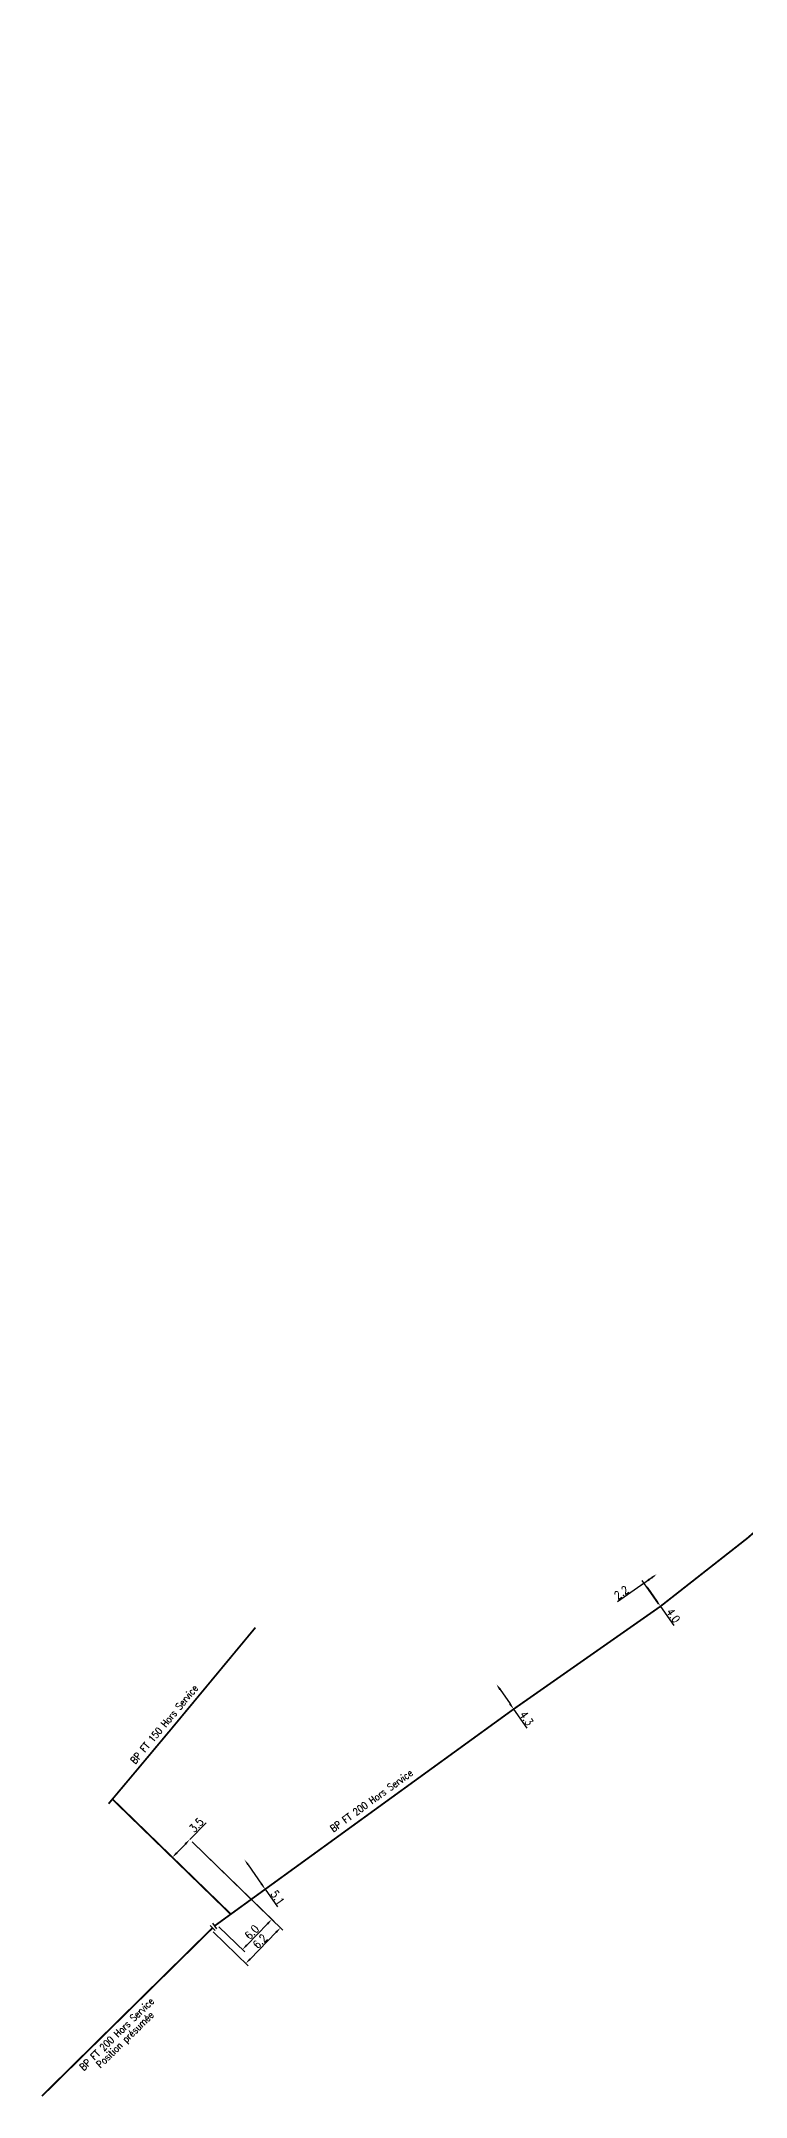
# Model space of a CAD drawing. Header units: millimetres. Extents: x 185000 to 186000, y 127000 to 128000.
# Drawn here: x 185243.5 to 185342.6, y 127674.6 to 127963.6 of the extents above; entities that cross this region are included whole.
import ezdxf
from ezdxf.enums import TextEntityAlignment as Align

# ---------------------------------------------------------------- set-up
doc = ezdxf.new("R2010")
doc.units = ezdxf.units.MM
doc.header["$PDMODE"] = 34
doc.layers.get('0').update_dxf_attribs({"linetype": 'CONTINUOUS'})
doc.layers.get('DEFPOINTS').update_dxf_attribs({"linetype": 'CONTINUOUS'})
doc.layers.add('L_908', color=5, linetype='CONTINUOUS')
doc.styles.get("Standard").update_dxf_attribs({"font": 'romans.shx', "width": 0.85})
doc.linetypes.add('BP_HS', pattern='A,2,-1,["G",Standard,S=0.85,R=0,X=-0.27,Y=-0.4],-1', length=4)
doc.dimstyles.get("Standard").update_dxf_attribs({"dimtxt": 1.5, "dimasz": 1.2, "dimexe": 0.625, "dimexo": 0.625, "dimgap": 0.25, "dimtad": 1, "dimdec": 1, "dimzin": 0, "dimdsep": 46, "dimtxsty": 'Standard', "dimcen": -0.5, "dimadec": 0, "dimazin": 0, "dimtfac": 1, "dimtdec": 1, "dimtmove": 0, "dimatfit": 3, "dimfxl": 0, "dimtolj": 1, "dimtzin": 0, "dimarcsym": 0})

# ---------------------------------------------------------------- blocks, each defined once
blk = doc.blocks.new('*D50')
at = {"layer": 'DEFPOINTS', "color": 0, "linetype": 'Continuous', "ltscale": 0.5, "transparency": 16777216}
for p in [(185272.1, 127707.95), (185272.1, 127707.95), (185275.01, 127703.76)]:
    blk.add_point(p, dxfattribs=at)
at = {"layer": 'L_908', "color": 0, "linetype": 'Continuous', "lineweight": -2, "ltscale": 0.5, "transparency": 16777216}
for p, q in [((185272.61, 127707.21), (185274.49, 127704.5)), ((185275.01, 127703.76), (185276.72, 127701.3))]:
    blk.add_line(p, q, dxfattribs=at)
at = {"layer": 'L_908', "color": 0, "linetype": 'Continuous', "ltscale": 0.5, "transparency": 16777216}
for points in [[(185272.73, 127707.3), (185272.49, 127707.13), (185272.1, 127707.95)], [(185274.62, 127704.59), (185274.37, 127704.42), (185275.01, 127703.76)]]:
    blk.add_solid(points, dxfattribs=at)
at = {"layer": 'L_908', "color": 0, "linetype": 'Continuous', "ltscale": 0.5, "transparency": 16777216, "insert": (185276.74, 127702.59), "char_height": 1.125, "attachment_point": 5, "rotation": 304.7921}
blk.add_mtext('\\A1;5.1', dxfattribs=at)
blk = doc.blocks.new('*D51')
at = {"layer": 'DEFPOINTS', "color": 0, "linetype": 'Continuous', "ltscale": 0.5, "transparency": 16777216}
for p in [(185307.53, 127732.58), (185307.53, 127732.58), (185309.95, 127729.09)]:
    blk.add_point(p, dxfattribs=at)
at = {"layer": 'L_908', "color": 0, "linetype": 'Continuous', "lineweight": -2, "ltscale": 0.5, "transparency": 16777216}
for p, q in [((185308.04, 127731.84), (185309.44, 127729.83)), ((185309.95, 127729.09), (185311.82, 127726.39))]:
    blk.add_line(p, q, dxfattribs=at)
at = {"layer": 'L_908', "color": 0, "linetype": 'Continuous', "ltscale": 0.5, "transparency": 16777216}
for points in [[(185308.17, 127731.93), (185307.92, 127731.75), (185307.53, 127732.58)], [(185309.56, 127729.91), (185309.31, 127729.74), (185309.95, 127729.09)]]:
    blk.add_solid(points, dxfattribs=at)
at = {"layer": 'L_908', "color": 0, "linetype": 'Continuous', "ltscale": 0.5, "transparency": 16777216, "insert": (185311.76, 127727.8), "char_height": 1.125, "attachment_point": 5, "rotation": 304.7399}
blk.add_mtext('\\A1;4.3', dxfattribs=at)
blk = doc.blocks.new('*D52')
at = {"layer": 'DEFPOINTS', "color": 0, "linetype": 'Continuous', "ltscale": 0.5, "transparency": 16777216}
for p in [(185330.09, 127748.07), (185330.09, 127748.07), (185330.59, 127743.53)]:
    blk.add_point(p, dxfattribs=at)
at = {"layer": 'L_908', "color": 0, "linetype": 'Continuous', "lineweight": -2, "ltscale": 0.5, "transparency": 16777216}
for p, q in [((185328.29, 127746.8), (185324.56, 127744.18)), ((185330.32, 127743.91), (185328.02, 127747.18)), ((185329.36, 127747.55), (185329.03, 127747.32))]:
    blk.add_line(p, q, dxfattribs=at)
at = {"layer": 'L_908', "color": 0, "linetype": 'Continuous', "ltscale": 0.5, "transparency": 16777216}
for points in [[(185328.94, 127747.44), (185329.11, 127747.19), (185328.29, 127746.8)], [(185329.27, 127747.67), (185329.44, 127747.43), (185330.09, 127748.07)]]:
    blk.add_solid(points, dxfattribs=at)
at = {"layer": 'L_908', "color": 0, "linetype": 'Continuous', "ltscale": 0.5, "transparency": 16777216, "insert": (185325.1, 127745.48), "char_height": 1.125, "attachment_point": 5, "rotation": 35.0418}
blk.add_mtext('\\A1;2.2', dxfattribs=at)
blk = doc.blocks.new('*D53')
at = {"layer": 'DEFPOINTS', "color": 0, "linetype": 'Continuous', "ltscale": 0.5, "transparency": 16777216}
for p in [(185328.29, 127746.8), (185330.09, 127748.07), (185330.59, 127743.53)]:
    blk.add_point(p, dxfattribs=at)
at = {"layer": 'L_908', "color": 0, "linetype": 'Continuous', "lineweight": -2, "ltscale": 0.5, "transparency": 16777216}
for p, q in [((185329.71, 127747.8), (185327.91, 127746.53)), ((185328.81, 127746.07), (185330.07, 127744.26)), ((185330.59, 127743.53), (185332.47, 127740.84))]:
    blk.add_line(p, q, dxfattribs=at)
at = {"layer": 'L_908', "color": 0, "linetype": 'Continuous', "ltscale": 0.5, "transparency": 16777216}
for points in [[(185328.93, 127746.15), (185328.69, 127745.98), (185328.29, 127746.8)], [(185330.19, 127744.35), (185329.95, 127744.18), (185330.59, 127743.53)]]:
    blk.add_solid(points, dxfattribs=at)
at = {"layer": 'L_908', "color": 0, "linetype": 'Continuous', "ltscale": 0.5, "transparency": 16777216, "insert": (185332.4, 127742.25), "char_height": 1.125, "attachment_point": 5, "rotation": 305.0418}
blk.add_mtext('\\A1;4.0', dxfattribs=at)
blk = doc.blocks.new('*D58')
at = {"layer": 'DEFPOINTS', "color": 0, "linetype": 'Continuous', "ltscale": 0.5, "transparency": 16777216}
for p in [(185264.41, 127710.77), (185264.41, 127710.77), (185261.95, 127708.24)]:
    blk.add_point(p, dxfattribs=at)
at = {"layer": 'L_908', "color": 0, "linetype": 'Continuous', "lineweight": -2, "ltscale": 0.5, "transparency": 16777216}
for p, q in [((185264.41, 127710.77), (185266.69, 127713.12)), ((185262.58, 127708.89), (185263.78, 127710.12))]:
    blk.add_line(p, q, dxfattribs=at)
at = {"layer": 'L_908', "color": 0, "linetype": 'Continuous', "ltscale": 0.5, "transparency": 16777216}
for points in [[(185263.67, 127710.23), (185263.89, 127710.02), (185264.41, 127710.77)], [(185262.47, 127708.99), (185262.69, 127708.78), (185261.95, 127708.24)]]:
    blk.add_solid(points, dxfattribs=at)
at = {"layer": 'L_908', "color": 0, "linetype": 'Continuous', "ltscale": 0.5, "transparency": 16777216, "insert": (185265.33, 127712.79), "char_height": 1.125, "attachment_point": 5, "rotation": 45.7932}
blk.add_mtext('\\A1;3.5', dxfattribs=at)
blk = doc.blocks.new('*D59')
at = {"layer": 'DEFPOINTS', "color": 0, "linetype": 'Continuous', "ltscale": 0.5, "transparency": 16777216}
for p in [(185264.41, 127710.77), (185275.95, 127699.54), (185268.17, 127698.81)]:
    blk.add_point(p, dxfattribs=at)
at = {"layer": 'L_908', "color": 0, "linetype": 'Continuous', "lineweight": -2, "ltscale": 0.5, "transparency": 16777216}
for p, q in [((185264.74, 127710.44), (185276.28, 127699.22)), ((185268.51, 127698.48), (185272.13, 127694.95)), ((185272.43, 127695.92), (185275.32, 127698.9))]:
    blk.add_line(p, q, dxfattribs=at)
at = {"layer": 'L_908', "color": 0, "linetype": 'Continuous', "ltscale": 0.5, "transparency": 16777216}
for points in [[(185275.21, 127699), (185275.43, 127698.8), (185275.95, 127699.54)], [(185272.32, 127696.03), (185272.53, 127695.82), (185271.8, 127695.28)]]:
    blk.add_solid(points, dxfattribs=at)
at = {"layer": 'L_908', "color": 0, "linetype": 'Continuous', "ltscale": 0.5, "transparency": 16777216, "insert": (185273.14, 127697.74), "char_height": 1.125, "attachment_point": 5, "rotation": 45.7932}
blk.add_mtext('\\A1;6.0', dxfattribs=at)
blk = doc.blocks.new('L_340_07')
at = {"color": 0, "linetype": 'Continuous', "const_width": 0.25, "flags": 128}
blk.add_lwpolyline([(0, 0), (0.35, 0)], dxfattribs=at)
at = {"color": 0, "linetype": 'Continuous', "flags": 128}
blk.add_lwpolyline([(0.35, -0.5), (0.35, 0.5)], dxfattribs=at)
at = {"color": 0, "linetype": 'Continuous', "width": 0.75, "flags": 3}
for tag, p in [('DEF_LEG', (0.72, -3.47)), ('DEF_COUP', (0.72, -5.97)), ('DEF_TYPE', (0.72, -8.47))]:
    blk.add_attdef(tag, text='', height=1.2, dxfattribs=at).set_placement(p, align=Align.MIDDLE)
blk = doc.blocks.new('*D367')
at = {"layer": 'DEFPOINTS', "color": 0, "linetype": 'Continuous', "ltscale": 0.5, "transparency": 16777216}
for p in [(185264.41, 127710.77), (185267.36, 127698.09), (185277.17, 127698.36)]:
    blk.add_point(p, dxfattribs=at)
at = {"layer": 'L_908', "color": 0, "linetype": 'Continuous', "lineweight": -2, "ltscale": 0.5, "transparency": 16777216}
for p, q in [((185264.74, 127710.44), (185277.5, 127698.03)), ((185267.7, 127697.76), (185272.6, 127692.99)), ((185272.89, 127693.96), (185276.54, 127697.71))]:
    blk.add_line(p, q, dxfattribs=at)
at = {"layer": 'L_908', "color": 0, "linetype": 'Continuous', "ltscale": 0.5, "transparency": 16777216}
for points in [[(185276.43, 127697.82), (185276.65, 127697.61), (185277.17, 127698.36)], [(185272.79, 127694.07), (185273, 127693.86), (185272.27, 127693.32)]]:
    blk.add_solid(points, dxfattribs=at)
at = {"layer": 'L_908', "color": 0, "linetype": 'Continuous', "ltscale": 0.5, "transparency": 16777216, "insert": (185274.28, 127696.46), "char_height": 1.125, "attachment_point": 5, "rotation": 45.7932}
blk.add_mtext('\\A1;6.2', dxfattribs=at)

msp = doc.modelspace()

# ---------------------------------------------------------------- linework, layer by layer
at = {"layer": 'L_908', "linetype": 'BP_HS', "ltscale": 0.5, "const_width": 0.25}
msp.add_lwpolyline([(185268.17, 127698.81), (185309.95, 127729.09), (185330.59, 127743.53), (185342.87, 127753.16), (185351.88, 127761.11), (185363.74, 127772.11), (185379.53, 127786.91), (185430.03, 127834.37), (185440.83, 127844.7), (185476.92, 127879.22), (185487.32, 127889.09), (185529.29, 127930.35), (185554.16, 127953.85), (185565.45, 127963.45)], dxfattribs=at)
at = {"layer": 'L_908', "linetype": 'BP_HS', "ltscale": 0.5, "const_width": 0.25, "flags": 128}
for points in [[(185252.98, 127715.78), (185256.78, 127720.3), (185261.77, 127726.26), (185273.63, 127740.55)], [(185270.17, 127700.26), (185253.53, 127716.43)], [(185243.62, 127674.7), (185267.36, 127698.09)]]:
    msp.add_lwpolyline(points, dxfattribs=at)

# ---------------------------------------------------------------- block references
at = {"layer": 'L_908', "ltscale": 0.5}
for p, rotation in [((185268.17, 127698.81), 215.9304641373524), ((185267.36, 127698.09), 44.56712923296386)]:
    msp.add_blockref('L_340_07', p, dxfattribs=dict(at, rotation=rotation))

# ---------------------------------------------------------------- texts
at = {"layer": 'L_908', "linetype": 'BP_HS', "width": 0.85}
for s, rotation, p in [('BP FT 150 Hors Service', 50.1749, (185256.73, 127721.3)), ('BP FT 200 Hors Service', 35.9305, (185284.61, 127711.74)), ('BP FT 200 Hors Service', 44.2704, (185249.5, 127678.2)), ('Position présumée', 44.2704, (185251.85, 127678.57))]:
    msp.add_text(s, height=1, rotation=rotation, dxfattribs=at).set_placement(p)

# ---------------------------------------------------------------- dimensions: what is measured, and where the dimension line sits
at = {"layer": 'L_908', "linetype": 'Continuous', "ltscale": 0.5}
for base, p1, p2, angle, picture, middle in [((185330.09, 127748.07), (185330.59, 127743.53), (185330.09, 127748.07), 215.0418, '*D52', (185325.53, 127744.87)), ((185328.29, 127746.8), (185330.59, 127743.53), (185330.09, 127748.07), 305.0418, '*D53', (185331.79, 127741.82)), ((185307.5292, 127732.5799), (185309.9511, 127729.0875), (185307.5292, 127732.5799), 304.7399, '*D51', (185311.1416, 127727.3706)), ((185264.41, 127710.77), (185261.95, 127708.24), (185264.41, 127710.77), 225.7932, '*D58', (185265.87, 127712.26)), ((185275.95, 127699.54), (185268.17, 127698.81), (185264.41, 127710.77), 225.7932, '*D59', (185273.68, 127697.21)), ((185272.1, 127707.95), (185275.01, 127703.76), (185272.1, 127707.95), 304.7921, '*D50', (185276.12, 127702.16))]:
    dim = msp.add_linear_dim(base=base, p1=p1, p2=p2, angle=angle, dimstyle='Standard', override={"dimscale": 0.75}, dxfattribs=at)
    dim.commit()
    dim.dimension.update_dxf_attribs({"geometry": picture, "text_midpoint": middle, "dimtype": 160})
dim = msp.add_linear_dim(base=(185277.17, 127698.36), p1=(185267.36, 127698.09), p2=(185264.41, 127710.77), angle=225.7932, text='6.2', dimstyle='Standard', override={"dimscale": 0.75}, dxfattribs=at)
dim.commit()
dim.dimension.update_dxf_attribs({"geometry": '*D367', "text_midpoint": (185274.82, 127695.94), "dimtype": 160})

doc.saveas('drawing.dxf')
